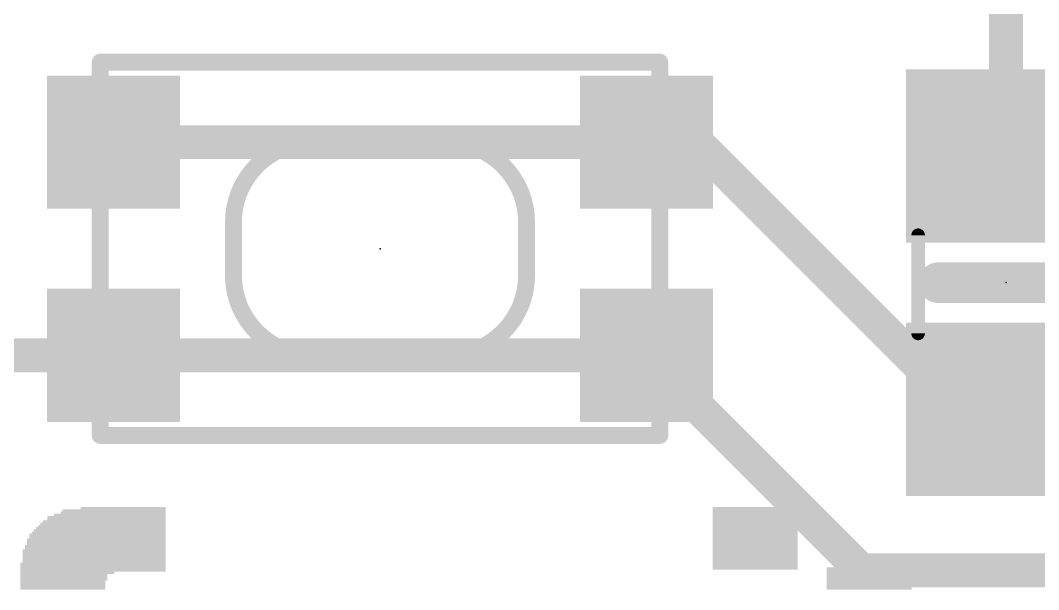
# Model space of a CAD drawing. Extents: x -6.7 to 68.6, y -6.2 to 53.6.
# Drawn here: x 12.67 to 20.31, y 14.97 to 19.24 of the extents above; entities that cross this region are included whole.
import ezdxf

# ---------------------------------------------------------------- set-up
doc = ezdxf.new("R2010")
doc.units = 0
for name, color, linetype in [('1', 12, 'CONTINUOUS'), ('21', 40, 'CONTINUOUS'), ('23', 40, 'CONTINUOUS'), ('51', 253, 'CONTINUOUS')]:
    doc.layers.add(name, color=color, linetype=linetype)

# ---------------------------------------------------------------- blocks, each defined once
blk = doc.blocks.new('RECT')
blk.add_solid([(-0.5, -0.5), (0.5, -0.5), (-0.5, 0.5), (0.5, 0.5)])

msp = doc.modelspace()

# ---------------------------------------------------------------- linework, layer by layer
at = {"layer": '1', "const_width": 0.254}
for points in [[(20.066, 20.497), (20.066, 18.222)], [(17.367, 18.326), (13.367, 18.326)], [(17.405, 18.288), (17.367, 18.326)], [(17.78, 18.288), (17.405, 18.288)], [(19.746, 16.322), (17.78, 18.288)], [(13.367, 16.726), (12.484, 16.726)], [(13.367, 16.726), (17.367, 16.726)], [(17.367, 16.726), (18.98, 15.113)], [(20.066, 16.322), (19.746, 16.322)], [(18.98, 15.113), (21.778, 15.113)]]:
    msp.add_lwpolyline(points, dxfattribs=at)
at = {"layer": '1', "const_width": 0.127}
for points in [[(13.367, 18.3895, 1), (13.367, 18.2625)], [(17.4119, 18.3709, 1), (17.3221, 18.2811)], [(17.367, 18.2625, 1), (17.367, 18.3895)], [(17.405, 18.3515, 1), (17.405, 18.2245)], [(17.3601, 18.2431, 1), (17.4499, 18.3329)], [(17.8249, 18.3329, 1), (17.7351, 18.2431)], [(17.78, 18.2245, 1), (17.78, 18.3515)], [(20.0025, 18.222, 1), (20.1295, 18.222)], [(13.367, 16.7895, 1), (13.367, 16.6625)], [(13.367, 16.6625, 1), (13.367, 16.7895)], [(17.4119, 16.7709, 1), (17.3221, 16.6811)], [(17.367, 16.6625, 1), (17.367, 16.7895)], [(19.746, 16.3855, 1), (19.746, 16.2585)], [(20.066, 16.2585, 1), (20.066, 16.3855)], [(19.7011, 16.2771, 1), (19.7909, 16.3669)], [(18.98, 15.1765, 1), (18.98, 15.0495)], [(18.9351, 15.0681, 1), (19.0249, 15.1579)]]:
    msp.add_lwpolyline(points, format="xyb", dxfattribs=at)
at = {"layer": '21'}
for points, const_width in [([(13.267, 16.126), (13.267, 18.926)], 0.127), ([(13.267, 18.926), (17.467, 18.926)], 0.127), ([(17.467, 18.926), (17.467, 16.126)], 0.127), ([(14.867, 18.326), (15.867, 18.326)], 0.127), ([(14.267, 17.326), (14.267, 17.726)], 0.127), ([(16.467, 17.726), (16.467, 17.326)], 0.127), ([(20.574, 17.272), (19.558, 17.272)], 0.3048), ([(15.867, 16.726), (14.867, 16.726)], 0.127), ([(17.467, 16.126), (13.267, 16.126)], 0.127)]:
    msp.add_lwpolyline(points, dxfattribs=dict(at, const_width=const_width))
for points, const_width in [([(13.267, 18.9578, 1), (13.267, 18.8943)], 0.0635), ([(13.2988, 18.926, 1), (13.2353, 18.926)], 0.0635), ([(17.4988, 18.926, 1), (17.4353, 18.926)], 0.0635), ([(17.467, 18.8943, 1), (17.467, 18.9578)], 0.0635), ([(14.867, 18.326, 0.4142), (14.267, 17.726)], 0.127), ([(14.867, 18.3577, 1), (14.867, 18.2943)], 0.0635), ([(14.867, 18.2943, 1), (14.867, 18.3577)], 0.0635), ([(16.467, 17.726, 0.4142), (15.867, 18.326)], 0.127), ([(15.867, 18.3577, 1), (15.867, 18.2943)], 0.0635), ([(15.867, 18.2943, 1), (15.867, 18.3577)], 0.0635), ([(14.2988, 17.726, 1), (14.2353, 17.726)], 0.0635), ([(14.2353, 17.726, 1), (14.2988, 17.726)], 0.0635), ([(16.4988, 17.726, 1), (16.4353, 17.726)], 0.0635), ([(16.4353, 17.726, 1), (16.4988, 17.726)], 0.0635), ([(14.267, 17.326, 0.4142), (14.867, 16.726)], 0.127), ([(14.2988, 17.326, 1), (14.2353, 17.326)], 0.0635), ([(14.2353, 17.326, 1), (14.2988, 17.326)], 0.0635), ([(15.867, 16.726, 0.4142), (16.467, 17.326)], 0.127), ([(16.4988, 17.326, 1), (16.4353, 17.326)], 0.0635), ([(16.4353, 17.326, 1), (16.4988, 17.326)], 0.0635), ([(19.558, 17.3482, 1), (19.558, 17.1958)], 0.1524), ([(14.867, 16.7577, 1), (14.867, 16.6943)], 0.0635), ([(14.867, 16.6943, 1), (14.867, 16.7577)], 0.0635), ([(15.867, 16.7577, 1), (15.867, 16.6943)], 0.0635), ([(15.867, 16.6943, 1), (15.867, 16.7577)], 0.0635), ([(13.267, 16.1578, 1), (13.267, 16.0943)], 0.0635), ([(13.2353, 16.126, 1), (13.2988, 16.126)], 0.0635), ([(17.4353, 16.126, 1), (17.4988, 16.126)], 0.0635), ([(17.467, 16.0943, 1), (17.467, 16.1578)], 0.0635)]:
    msp.add_lwpolyline(points, format="xyb", dxfattribs=dict(at, const_width=const_width))
at = {"layer": '23'}
for p in [(15.367, 17.526), (20.066, 17.272)]:
    msp.add_point(p, dxfattribs=at)
at = {"layer": '51', "const_width": 0.1016}
msp.add_lwpolyline([(19.406, 17.628), (19.406, 16.891)], dxfattribs=at)
at = {"layer": '51', "const_width": 0.0508}
for points in [[(19.4314, 17.628, 1), (19.3806, 17.628)], [(19.3806, 16.891, 1), (19.4314, 16.891)]]:
    msp.add_lwpolyline(points, format="xyb", dxfattribs=at)

# ---------------------------------------------------------------- block references
at = {"layer": '1', "rotation": 180}
for p in [(13.367, 18.326), (17.367, 18.326), (13.367, 16.726), (17.367, 16.726)]:
    msp.add_blockref('RECT', p, dxfattribs=at)
at = {"layer": '1', "xscale": 1.3, "yscale": 1.5, "rotation": 270}
for p in [(20.066, 18.222), (20.066, 16.322)]:
    msp.add_blockref('RECT', p, dxfattribs=at)
at = {"layer": '21'}
for p, xscale, yscale in [((13.3132, 15.5133), 0.8885, 0.0168), ((13.3383, 15.5301), 0.8382, 0.0168), ((13.3635, 15.5469), 0.7879, 0.0167), ((13.3719, 15.5636), 0.7711, 0.0168), ((13.4389, 15.5804), 0.637, 0.0167), ((18.1831, 15.5804), 0.637, 0.0167), ((18.1831, 15.5636), 0.637, 0.0168), ((18.1831, 15.5469), 0.637, 0.0167), ((18.1831, 15.5301), 0.637, 0.0168), ((18.1831, 15.5133), 0.637, 0.0168), ((13.2797, 15.4463), 0.9555, 0.0167), ((13.288, 15.463), 0.9388, 0.0168), ((13.2964, 15.4798), 0.922, 0.0168), ((13.3132, 15.4966), 0.8885, 0.0167), ((18.1831, 15.4966), 0.637, 0.0167), ((18.1831, 15.4798), 0.637, 0.0168), ((18.1831, 15.463), 0.637, 0.0168), ((18.1831, 15.4463), 0.637, 0.0167), ((13.2461, 15.3792), 1.0226, 0.0168), ((13.2461, 15.3624), 1.0226, 0.0168), ((13.2545, 15.396), 1.0058, 0.0167), ((13.2629, 15.4127), 0.9891, 0.0168), ((13.2713, 15.4295), 0.9723, 0.0168), ((18.1831, 15.4295), 0.637, 0.0168), ((18.1831, 15.4127), 0.637, 0.0168), ((18.1831, 15.396), 0.637, 0.0167), ((18.1831, 15.3792), 0.637, 0.0168), ((18.1831, 15.3624), 0.637, 0.0168), ((13.2294, 15.2954), 1.0561, 0.0168), ((13.2294, 15.2786), 1.0561, 0.0168), ((13.2377, 15.3457), 1.0394, 0.0167), ((13.2377, 15.3289), 1.0394, 0.0168), ((13.2377, 15.3122), 1.0394, 0.0167), ((18.1831, 15.3457), 0.637, 0.0167), ((18.1831, 15.3289), 0.637, 0.0168), ((18.1831, 15.3122), 0.637, 0.0167), ((18.1831, 15.2954), 0.637, 0.0168), ((18.1831, 15.2786), 0.637, 0.0168), ((13.221, 15.2619), 1.0729, 0.0167), ((13.221, 15.2451), 1.0729, 0.0168), ((13.221, 15.2283), 1.0729, 0.0168), ((13.221, 15.2116), 1.0729, 0.0167), ((18.1831, 15.2619), 0.637, 0.0167), ((18.1831, 15.2451), 0.637, 0.0168), ((18.1831, 15.2283), 0.637, 0.0168), ((18.1831, 15.2116), 0.637, 0.0167), ((13.2126, 15.1613), 1.0897, 0.0167), ((13.2126, 15.1445), 1.0897, 0.0168), ((13.2126, 15.1278), 1.0897, 0.0167), ((13.221, 15.1948), 1.0729, 0.0168), ((13.221, 15.178), 1.0729, 0.0168), ((18.1831, 15.1948), 0.637, 0.0168), ((18.1831, 15.178), 0.637, 0.0168), ((18.1831, 15.1613), 0.637, 0.0167), ((18.1831, 15.1445), 0.637, 0.0168), ((18.1831, 15.1278), 0.637, 0.0167), ((19.0381, 15.1278), 0.6371, 0.0167), ((13.2126, 15.111), 1.0897, 0.0168), ((13.0198, 15.0942), 0.7041, 0.0168), ((12.9946, 15.0775), 0.6538, 0.0167), ((12.9946, 15.0607), 0.6538, 0.0168), ((19.0381, 15.111), 0.6371, 0.0168), ((19.0381, 15.0942), 0.6371, 0.0168), ((19.0381, 15.0775), 0.6371, 0.0167), ((19.0381, 15.0607), 0.6371, 0.0168), ((12.9946, 15.0439), 0.6538, 0.0168), ((12.9863, 15.0272), 0.6371, 0.0167), ((12.9863, 15.0104), 0.6371, 0.0168), ((12.9863, 14.9936), 0.6371, 0.0168), ((12.9863, 14.9769), 0.6371, 0.0167), ((19.0381, 15.0439), 0.6371, 0.0168), ((19.0381, 15.0272), 0.6371, 0.0167), ((19.0381, 15.0104), 0.6371, 0.0168), ((19.0381, 14.9936), 0.6371, 0.0168), ((19.0381, 14.9769), 0.6371, 0.0167)]:
    msp.add_blockref('RECT', p, dxfattribs=dict(at, xscale=xscale, yscale=yscale))
at = {"layer": '51', "xscale": 0.7501, "yscale": 1.4501, "rotation": 270}
for p in [(20.0672, 17.9892), (20.0672, 16.5414)]:
    msp.add_blockref('RECT', p, dxfattribs=at)

doc.saveas('drawing.dxf')
